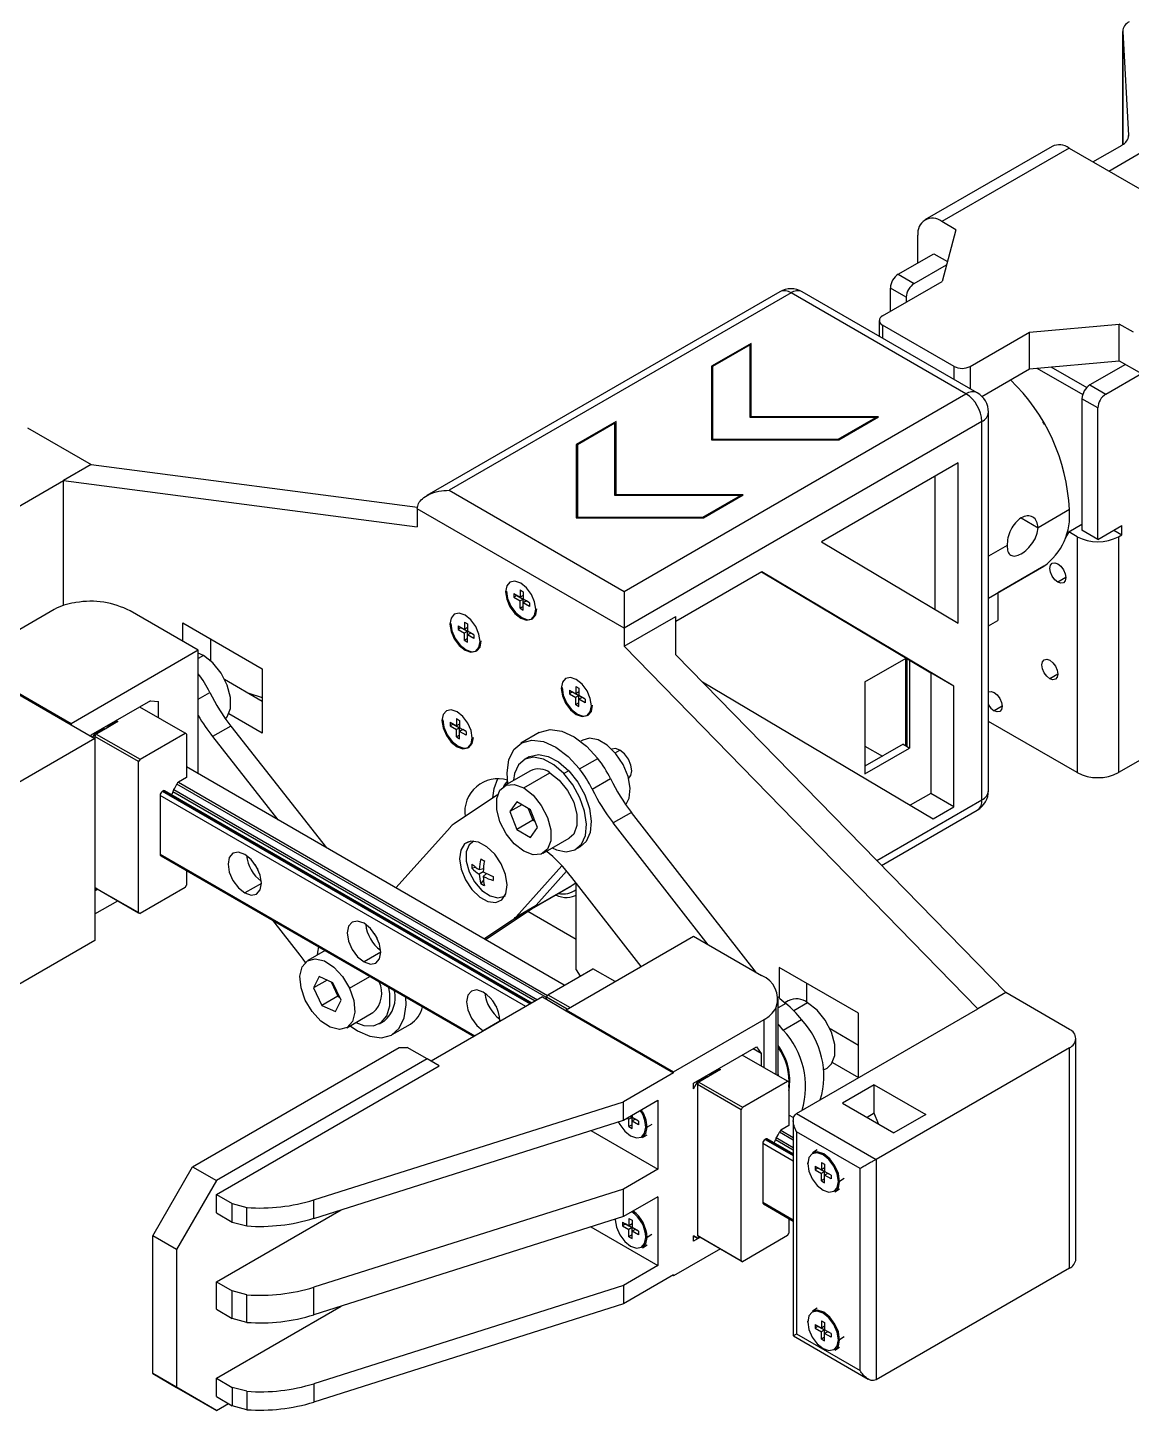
# Model space of a CAD drawing. Header units: millimetres. Extents: x 1258 to 2922, y -135 to 1239.
# Drawn here: x 1588.1 to 1637.1, y 1104.1 to 1165.6 of the extents above; entities that cross this region are included whole.
import ezdxf

# ---------------------------------------------------------------- set-up
doc = ezdxf.new("R2010")
doc.units = ezdxf.units.MM
doc.header["$LTSCALE"] = 6

msp = doc.modelspace()

# ---------------------------------------------------------------- linework, layer by layer
at = {"color": 7, "linetype": 'Continuous', "lineweight": 25}
for p, q in [((1636.746, 1165.442), (1636.746, 1160.396)), ((1636.747, 1165.423), (1637.007, 1160.804)), ((1633.609, 1160.316), (1627.952, 1157.05)), ((1634.359, 1160.241), (1628.702, 1156.976)), ((1634.359, 1160.241), (1642.88, 1155.323)), ((1635.42, 1159.629), (1636.715, 1160.377)), ((1636.127, 1159.221), (1637.729, 1160.145)), ((1629.33, 1156.613), (1628.702, 1156.976)), ((1629.33, 1156.613), (1628.72, 1154.312)), ((1627.642, 1155.139), (1627.642, 1156.363)), ((1626.769, 1154.635), (1628.349, 1155.547)), ((1628.349, 1155.547), (1628.954, 1155.197)), ((1626.769, 1154.635), (1627.476, 1154.226)), ((1627.476, 1154.226), (1628.918, 1155.059)), ((1626.068, 1152.781), (1628.72, 1154.312)), ((1627.122, 1153.614), (1626.415, 1154.022)), ((1626.415, 1152.982), (1626.415, 1154.022)), ((1621.5, 1153.858), (1605.803, 1144.796)), ((1622, 1153.808), (1606.798, 1145.032)), ((1629.779, 1149.318), (1622, 1153.808)), ((1630.278, 1149.367), (1622.5, 1153.858)), ((1627.122, 1153.614), (1627.122, 1153.39)), ((1625.922, 1152.577), (1625.922, 1151.882)), ((1629.25, 1150.536), (1626.068, 1152.373)), ((1632.609, 1152.067), (1636.595, 1152.419)), ((1637.223, 1152.057), (1636.595, 1152.419)), ((1636.595, 1150.786), (1636.595, 1152.419)), ((1620.233, 1151.563), (1618.465, 1150.543)), ((1620.178, 1151.491), (1618.51, 1150.528)), ((1620.178, 1148.266), (1620.178, 1151.491)), ((1620.233, 1148.297), (1620.233, 1151.563)), ((1629.957, 1150.536), (1632.609, 1152.067)), ((1632.609, 1150.434), (1632.609, 1152.067)), ((1618.465, 1150.543), (1618.465, 1147.277)), ((1618.51, 1150.528), (1618.51, 1147.303)), ((1620.178, 1150.47), (1620.233, 1150.502)), ((1630.486, 1149.208), (1632.609, 1150.434)), ((1632.609, 1150.434), (1636.595, 1150.786)), ((1632.934, 1150.463), (1634.967, 1149.289)), ((1633.548, 1150.517), (1635.144, 1149.596)), ((1636.869, 1150.628), (1635.289, 1149.716)), ((1636.595, 1150.786), (1637.576, 1150.22)), ((1635.289, 1149.716), (1635.996, 1149.308)), ((1635.996, 1149.308), (1637.576, 1150.22)), ((1614.576, 1140.542), (1629.779, 1149.318)), ((1618.465, 1149.481), (1618.51, 1149.507)), ((1618.51, 1149.412), (1618.465, 1149.438)), ((1635.643, 1148.695), (1634.936, 1149.103)), ((1634.936, 1149.103), (1634.936, 1143.257)), ((1630.779, 1131.689), (1630.779, 1148.501)), ((1635.643, 1142.849), (1635.643, 1148.695)), ((1588.059, 1147.814), (1590.888, 1146.181)), ((1614.222, 1148.093), (1612.454, 1147.073)), ((1614.167, 1148.021), (1612.5, 1147.058)), ((1614.167, 1144.796), (1614.167, 1148.021)), ((1614.222, 1144.828), (1614.222, 1148.093)), ((1630.486, 1148.093), (1614.576, 1138.909)), ((1625.764, 1148.266), (1620.178, 1148.266)), ((1625.889, 1148.297), (1620.233, 1148.297)), ((1620.233, 1148.266), (1620.233, 1148.297)), ((1624.096, 1147.303), (1625.764, 1148.266)), ((1624.122, 1147.277), (1625.889, 1148.297)), ((1625.764, 1148.225), (1625.764, 1148.266)), ((1630.486, 1131.281), (1630.486, 1148.093)), ((1618.465, 1147.277), (1624.122, 1147.277)), ((1618.51, 1147.303), (1624.096, 1147.303)), ((1618.51, 1147.277), (1618.51, 1147.303)), ((1624.096, 1147.277), (1624.096, 1147.303)), ((1612.454, 1147.073), (1612.454, 1143.807)), ((1612.5, 1147.058), (1612.5, 1143.833)), ((1614.167, 1147), (1614.222, 1147.032)), ((1590.888, 1146.181), (1589.65, 1145.467)), ((1590.888, 1146.181), (1605.399, 1144.281)), ((1612.454, 1146.011), (1612.5, 1146.037)), ((1629.425, 1146.256), (1623.349, 1142.748)), ((1629.425, 1139.128), (1629.425, 1146.256)), ((1581.589, 1140.814), (1589.65, 1145.467)), ((1589.65, 1139.917), (1589.65, 1145.467)), ((1589.65, 1145.467), (1605.383, 1143.406)), ((1628.4, 1145.664), (1628.4, 1139.739)), ((1606.798, 1145.032), (1614.576, 1140.542)), ((1619.754, 1144.796), (1614.167, 1144.796)), ((1619.879, 1144.828), (1614.222, 1144.828)), ((1614.222, 1144.796), (1614.222, 1144.828)), ((1618.086, 1143.833), (1619.754, 1144.796)), ((1618.111, 1143.807), (1619.879, 1144.828)), ((1619.754, 1144.755), (1619.754, 1144.796)), ((1605.383, 1144.215), (1605.383, 1143.406)), ((1614.576, 1138.909), (1605.383, 1144.215)), ((1634.375, 1144.176), (1632.982, 1143.372)), ((1612.454, 1143.807), (1618.111, 1143.807)), ((1612.5, 1143.807), (1612.5, 1143.833)), ((1612.5, 1143.833), (1618.086, 1143.833)), ((1618.086, 1143.807), (1618.086, 1143.833)), ((1634.346, 1143.189), (1634.936, 1143.529)), ((1634.346, 1143.189), (1634.185, 1142.901)), ((1634.724, 1142.971), (1634.346, 1143.189)), ((1634.724, 1142.971), (1634.724, 1132.487)), ((1635.643, 1142.849), (1634.936, 1143.257)), ((1635.643, 1142.849), (1636.703, 1143.461)), ((1636.35, 1143.257), (1636.703, 1143.053)), ((1636.562, 1142.971), (1636.703, 1143.053)), ((1636.562, 1142.971), (1636.562, 1132.487)), ((1636.703, 1143.053), (1636.703, 1143.461)), ((1623.349, 1142.748), (1629.425, 1139.128)), ((1633.236, 1141.658), (1631.193, 1140.479)), ((1620.699, 1141.414), (1616.874, 1139.206)), ((1620.683, 1141.405), (1628.21, 1136.92)), ((1629.236, 1136.328), (1620.699, 1141.414)), ((1609.671, 1140.443), (1609.954, 1140.28)), ((1609.671, 1140.443), (1609.671, 1140.28)), ((1609.954, 1140.606), (1610.096, 1140.525)), ((1609.954, 1140.606), (1609.954, 1140.28)), ((1610.096, 1140.525), (1610.096, 1140.198)), ((1630.779, 1140.239), (1631.193, 1140.479)), ((1631.193, 1140.479), (1631.193, 1139.254)), ((1590.205, 1140.045), (1590.136, 1140.034)), ((1609.813, 1140.361), (1609.671, 1140.28)), ((1609.671, 1140.28), (1609.954, 1140.116)), ((1609.813, 1140.361), (1610.096, 1140.198)), ((1609.813, 1140.361), (1609.813, 1140.361)), ((1610.096, 1140.361), (1609.954, 1140.28)), ((1610.096, 1140.198), (1609.954, 1140.116)), ((1609.954, 1139.79), (1609.954, 1140.116)), ((1610.096, 1139.871), (1609.954, 1139.79)), ((1610.378, 1140.035), (1610.096, 1140.198)), ((1610.096, 1140.035), (1610.096, 1140.198)), ((1610.237, 1140.116), (1610.096, 1140.035)), ((1610.096, 1139.708), (1610.096, 1140.035)), ((1610.378, 1139.871), (1610.096, 1140.035)), ((1610.378, 1140.035), (1610.237, 1140.116)), ((1610.378, 1140.035), (1610.378, 1139.871)), ((1589.24, 1139.735), (1585.217, 1137.413)), ((1595.647, 1137.923), (1592.619, 1139.671)), ((1609.954, 1139.79), (1610.096, 1139.708)), ((1614.576, 1138.099), (1616.874, 1139.426)), ((1616.874, 1137.728), (1616.874, 1139.426)), ((1630.779, 1139.015), (1631.193, 1139.254)), ((1594.954, 1139.139), (1598.489, 1137.098)), ((1594.954, 1138.324), (1594.954, 1139.139)), ((1607.196, 1139.014), (1607.479, 1138.85)), ((1607.196, 1139.014), (1607.196, 1138.85)), ((1607.338, 1138.932), (1607.196, 1138.85)), ((1607.196, 1138.85), (1607.479, 1138.687)), ((1607.338, 1138.932), (1607.621, 1138.769)), ((1607.338, 1138.932), (1607.338, 1138.932)), ((1607.479, 1139.177), (1607.621, 1139.095)), ((1607.479, 1139.177), (1607.479, 1138.85)), ((1607.621, 1138.932), (1607.479, 1138.85)), ((1607.621, 1138.769), (1607.479, 1138.687)), ((1607.479, 1138.36), (1607.479, 1138.687)), ((1607.621, 1139.095), (1607.621, 1138.769)), ((1607.904, 1138.605), (1607.621, 1138.769)), ((1607.621, 1138.605), (1607.621, 1138.769)), ((1607.762, 1138.687), (1607.621, 1138.605)), ((1607.621, 1138.279), (1607.621, 1138.605)), ((1607.904, 1138.442), (1607.621, 1138.605)), ((1607.904, 1138.605), (1607.762, 1138.687)), ((1607.904, 1138.605), (1607.904, 1138.442)), ((1614.576, 1138.909), (1614.576, 1138.099)), ((1596.191, 1138.425), (1596.191, 1137.459)), ((1607.621, 1138.442), (1607.479, 1138.36)), ((1607.479, 1138.36), (1607.621, 1138.279)), ((1630.309, 1121.995), (1614.576, 1138.099)), ((1589.99, 1134.658), (1585.217, 1137.413)), ((1585.217, 1137.372), (1589.99, 1134.617)), ((1595.647, 1137.923), (1589.99, 1134.658)), ((1595.647, 1132.432), (1595.647, 1137.923)), ((1595.877, 1137.688), (1595.647, 1137.795)), ((1631.546, 1122.71), (1616.874, 1137.728)), ((1625.288, 1136.518), (1627.115, 1137.573)), ((1627.088, 1137.557), (1627.088, 1133.683)), ((1627.158, 1133.642), (1627.158, 1137.547)), ((1627.268, 1137.481), (1627.268, 1133.578)), ((1598.489, 1137.098), (1598.489, 1134.241)), ((1629.236, 1136.328), (1628.21, 1136.92)), ((1628.21, 1136.92), (1628.21, 1131.559)), ((1596.817, 1136.635), (1598.489, 1135.669)), ((1612.146, 1136.156), (1612.429, 1135.993)), ((1612.146, 1136.156), (1612.146, 1135.993)), ((1612.429, 1136.32), (1612.57, 1136.238)), ((1612.429, 1136.32), (1612.429, 1135.993)), ((1612.57, 1136.238), (1612.57, 1135.911)), ((1618.057, 1136.517), (1628.314, 1130.435)), ((1625.288, 1136.518), (1625.288, 1132.435)), ((1629.236, 1130.967), (1629.236, 1136.328)), ((1593.526, 1135.678), (1590.874, 1134.147)), ((1593.526, 1135.678), (1593.879, 1135.646)), ((1593.879, 1134.915), (1593.879, 1135.646)), ((1597.89, 1136.015), (1598.489, 1135.819)), ((1612.288, 1136.075), (1612.146, 1135.993)), ((1612.146, 1135.993), (1612.429, 1135.83)), ((1612.288, 1136.075), (1612.57, 1135.911)), ((1612.288, 1136.075), (1612.288, 1136.075)), ((1612.57, 1136.075), (1612.429, 1135.993)), ((1612.57, 1135.911), (1612.429, 1135.83)), ((1612.429, 1135.503), (1612.429, 1135.83)), ((1612.57, 1135.585), (1612.429, 1135.503)), ((1612.429, 1135.503), (1612.57, 1135.421)), ((1612.853, 1135.748), (1612.57, 1135.911)), ((1612.57, 1135.748), (1612.57, 1135.911)), ((1612.712, 1135.83), (1612.57, 1135.748)), ((1612.57, 1135.421), (1612.57, 1135.748)), ((1612.853, 1135.585), (1612.57, 1135.748)), ((1612.853, 1135.748), (1612.712, 1135.83)), ((1612.853, 1135.748), (1612.853, 1135.585)), ((1595.056, 1134.235), (1593.041, 1135.398)), ((1598.489, 1134.241), (1597.007, 1135.096)), ((1607.126, 1134.89), (1607.267, 1134.808)), ((1607.126, 1134.89), (1607.126, 1134.563)), ((1640.83, 1134.951), (1636.562, 1132.487)), ((1589.99, 1134.658), (1589.99, 1134.617)), ((1589.99, 1134.617), (1591.051, 1134.004)), ((1591.051, 1134.208), (1591.459, 1134.444)), ((1591.546, 1134.453), (1591.111, 1134.202)), ((1591.424, 1134.465), (1591.459, 1134.444)), ((1592.076, 1134.759), (1591.546, 1134.453)), ((1591.632, 1134.544), (1591.597, 1134.565)), ((1591.632, 1134.544), (1592.041, 1134.78)), ((1592.005, 1134.8), (1592.041, 1134.78)), ((1592.041, 1134.78), (1592.076, 1134.759)), ((1597.097, 1134.555), (1596.284, 1134.086)), ((1597.097, 1134.555), (1601.341, 1129.145)), ((1606.843, 1134.727), (1607.126, 1134.563)), ((1606.843, 1134.727), (1606.843, 1134.563)), ((1606.984, 1134.645), (1606.843, 1134.563)), ((1606.843, 1134.563), (1607.126, 1134.4)), ((1606.984, 1134.645), (1607.267, 1134.482)), ((1606.984, 1134.645), (1606.984, 1134.645)), ((1607.267, 1134.645), (1607.126, 1134.563)), ((1607.267, 1134.482), (1607.126, 1134.4)), ((1607.126, 1134.074), (1607.126, 1134.4)), ((1607.267, 1134.808), (1607.267, 1134.482)), ((1607.55, 1134.319), (1607.267, 1134.482)), ((1607.267, 1134.319), (1607.267, 1134.482)), ((1607.409, 1134.4), (1607.267, 1134.319)), ((1607.267, 1133.992), (1607.267, 1134.319)), ((1607.55, 1134.155), (1607.267, 1134.319)), ((1607.55, 1134.319), (1607.409, 1134.4)), ((1607.55, 1134.319), (1607.55, 1134.155)), ((1634.724, 1132.487), (1630.779, 1134.764)), ((1591.051, 1134.004), (1586.101, 1131.147)), ((1590.874, 1134.147), (1590.874, 1134.107)), ((1590.962, 1134.055), (1591.051, 1134.208)), ((1591.015, 1134.229), (1591.051, 1134.208)), ((1591.051, 1134.098), (1591.111, 1134.202)), ((1591.051, 1134.098), (1591.051, 1134.004)), ((1592.995, 1132.976), (1591.051, 1134.098)), ((1591.051, 1134.004), (1591.051, 1125.023)), ((1591.111, 1134.202), (1593.055, 1133.08)), ((1593.055, 1133.08), (1595.056, 1134.235)), ((1595.117, 1134.2), (1595.056, 1134.235)), ((1595.117, 1134.2), (1595.117, 1132.269)), ((1596.284, 1134.086), (1599.181, 1130.392)), ((1607.267, 1134.155), (1607.126, 1134.074)), ((1607.126, 1134.074), (1607.267, 1133.992)), ((1610.806, 1134.263), (1609.993, 1133.794)), ((1612.739, 1133.936), (1612.65, 1133.884)), ((1626.982, 1133.744), (1625.288, 1132.767)), ((1625.288, 1133.658), (1626.061, 1133.212)), ((1626.982, 1133.744), (1627.158, 1133.642)), ((1593.055, 1133.08), (1592.995, 1132.976)), ((1610.343, 1133.187), (1610.131, 1133.065)), ((1612.598, 1132.649), (1613.411, 1133.118)), ((1625.288, 1132.435), (1627.268, 1133.578)), ((1627.158, 1133.642), (1627.268, 1133.578)), ((1592.995, 1126.255), (1592.995, 1132.976)), ((1611.92, 1123.038), (1595.117, 1132.739)), ((1610.418, 1132.567), (1609.252, 1131.893)), ((1610.114, 1131.808), (1611.281, 1132.482)), ((1612.116, 1132.571), (1611.904, 1132.448)), ((1595.117, 1132.269), (1594.76, 1132.063)), ((1613.159, 1131.75), (1613.972, 1132.219)), ((1593.95, 1131.473), (1593.95, 1128.86)), ((1594.09, 1131.677), (1594.056, 1131.657)), ((1610.481, 1122.248), (1594.14, 1131.682)), ((1594.313, 1131.582), (1594.316, 1131.58)), ((1610.481, 1122.249), (1594.316, 1131.58)), ((1594.513, 1131.637), (1594.513, 1131.635)), ((1608.951, 1131.496), (1607.023, 1130.214)), ((1628.21, 1131.559), (1627.303, 1131.035)), ((1629.236, 1130.967), (1628.21, 1131.559)), ((1609.808, 1131.189), (1609.502, 1130.753)), ((1610.032, 1131.059), (1609.502, 1130.753)), ((1609.502, 1130.753), (1609.808, 1129.964)), ((1610.42, 1130.835), (1609.808, 1131.189)), ((1610.311, 1130.898), (1610.515, 1130.372)), ((1610.727, 1130.046), (1610.42, 1130.835)), ((1614.907, 1130.722), (1614.094, 1130.252)), ((1620.466, 1123.595), (1614.907, 1130.722)), ((1626.021, 1128.365), (1630.278, 1130.823)), ((1628.314, 1130.435), (1629.236, 1130.967)), ((1606.858, 1130.07), (1604.429, 1127.363)), ((1610.515, 1130.372), (1609.808, 1129.964)), ((1609.808, 1129.964), (1610.42, 1129.61)), ((1610.42, 1129.61), (1610.727, 1130.046)), ((1610.515, 1130.372), (1610.625, 1130.309)), ((1618.321, 1124.834), (1614.094, 1130.252)), ((1607.887, 1129.445), (1607.825, 1129.409)), ((1610.977, 1128.906), (1612.143, 1129.579)), ((1593.981, 1128.791), (1607.898, 1120.757)), ((1612.431, 1129.081), (1612.643, 1129.204)), ((1595.117, 1128.136), (1595.117, 1127.48)), ((1608.001, 1128.269), (1607.814, 1128.243)), ((1608.138, 1128.176), (1608.323, 1128.231)), ((1609.778, 1126.083), (1611.811, 1128.349)), ((1608.314, 1128.075), (1608.138, 1127.973)), ((1608.326, 1127.707), (1608.209, 1127.557)), ((1608.314, 1127.872), (1608.454, 1128.005)), ((1609.699, 1126.006), (1612.351, 1127.536)), ((1610.662, 1126.594), (1612.023, 1128.111)), ((1612.351, 1127.536), (1612.219, 1127.443)), ((1615.341, 1123.871), (1612.252, 1127.83)), ((1612.425, 1127.609), (1612.351, 1127.536)), ((1612.454, 1123.729), (1612.454, 1127.572)), ((1591.111, 1127.343), (1591.051, 1127.378)), ((1591.051, 1127.378), (1592.995, 1126.255)), ((1591.146, 1127.323), (1591.051, 1127.268)), ((1591.051, 1127.227), (1591.182, 1127.303)), ((1593.055, 1126.221), (1591.111, 1127.343)), ((1595.056, 1127.376), (1593.055, 1126.221)), ((1595.056, 1127.376), (1595.117, 1127.48)), ((1609.225, 1126.984), (1609.287, 1127.02)), ((1610.474, 1126.435), (1612.219, 1127.443)), ((1591.051, 1126.206), (1592.066, 1126.792)), ((1608.411, 1125.064), (1610.496, 1126.45)), ((1609.613, 1125.94), (1610.496, 1126.45)), ((1609.778, 1126.083), (1610.662, 1126.594)), ((1612.454, 1125.066), (1610.292, 1126.314)), ((1612.454, 1125.066), (1610.292, 1126.314)), ((1592.995, 1126.255), (1593.055, 1126.221)), ((1598.942, 1125.928), (1600.165, 1124.369)), ((1608.349, 1125.1), (1609.613, 1125.94)), ((1612.008, 1121.947), (1617.665, 1125.212)), ((1617.665, 1125.212), (1620.693, 1123.464)), ((1591.051, 1125.023), (1586.101, 1122.165)), ((1601.282, 1124.577), (1600.522, 1124.138)), ((1625.006, 1121.791), (1621.47, 1123.832)), ((1621.47, 1123.832), (1621.47, 1122.481)), ((1601.023, 1123.424), (1600.776, 1122.92)), ((1601.375, 1123.265), (1600.776, 1122.92)), ((1601.632, 1123.149), (1601.023, 1123.424)), ((1611.185, 1122.614), (1613.186, 1123.769)), ((1612.454, 1123.729), (1612.62, 1123.442)), ((1614.176, 1123.198), (1613.186, 1123.769)), ((1600.776, 1122.92), (1601.138, 1122.14)), ((1601.549, 1123.186), (1601.845, 1122.548)), ((1601.994, 1122.369), (1601.632, 1123.149)), ((1611.125, 1122.51), (1611.185, 1122.614)), ((1611.185, 1122.614), (1612.175, 1122.042)), ((1622.707, 1122.28), (1622.707, 1123.117)), ((1631.546, 1122.71), (1630.309, 1121.995)), ((1634.375, 1121.077), (1631.546, 1122.71)), ((1601.845, 1122.548), (1601.138, 1122.14)), ((1601.138, 1122.14), (1601.747, 1121.865)), ((1601.747, 1121.865), (1601.994, 1122.369)), ((1601.845, 1122.548), (1601.928, 1122.511)), ((1610.948, 1122.518), (1605.998, 1119.661)), ((1610.948, 1122.518), (1612.008, 1121.906)), ((1612.054, 1121.973), (1611.125, 1122.51)), ((1611.125, 1122.416), (1611.125, 1122.51)), ((1621.322, 1122.031), (1621.34, 1122.07)), ((1621.425, 1119.076), (1621.425, 1122.444)), ((1621.876, 1122.348), (1621.725, 1122.261)), ((1622.248, 1117.342), (1630.309, 1121.995)), ((1602.247, 1121.151), (1603.414, 1121.824)), ((1603.702, 1121.326), (1603.914, 1121.449)), ((1612.008, 1121.947), (1616.781, 1119.191)), ((1612.008, 1121.906), (1612.008, 1121.947)), ((1612.008, 1121.906), (1616.781, 1119.15)), ((1616.781, 1119.191), (1620.804, 1121.513)), ((1621.652, 1121.042), (1622.465, 1121.511)), ((1625.006, 1118.934), (1625.006, 1121.791)), ((1604.264, 1120.842), (1605.077, 1121.312)), ((1625.006, 1120.362), (1623.733, 1121.096)), ((1595.391, 1114.966), (1604.584, 1120.273)), ((1604.584, 1120.273), (1604.937, 1120.273)), ((1605.821, 1119.763), (1604.937, 1120.273)), ((1617.665, 1118.681), (1620.466, 1120.298)), ((1620.671, 1120.007), (1620.317, 1120.212)), ((1620.466, 1120.298), (1620.671, 1120.007)), ((1634.375, 1120.261), (1625.783, 1115.301)), ((1634.375, 1110.462), (1634.375, 1120.261)), ((1634.668, 1110.87), (1634.668, 1120.669)), ((1605.821, 1119.763), (1596.452, 1114.354)), ((1606.352, 1119.457), (1605.821, 1119.763)), ((1621.848, 1118.769), (1619.833, 1119.932)), ((1620.671, 1120.007), (1620.671, 1119.448)), ((1623.837, 1119.607), (1625.005, 1118.933)), ((1596.452, 1113.742), (1606.352, 1119.457)), ((1616.781, 1119.15), (1614.544, 1117.859)), ((1616.781, 1119.15), (1616.781, 1119.191)), ((1617.842, 1118.742), (1618.25, 1118.978)), ((1618.337, 1118.987), (1617.902, 1118.736)), ((1618.215, 1118.998), (1618.25, 1118.978)), ((1618.867, 1119.293), (1618.337, 1118.987)), ((1618.424, 1119.078), (1618.388, 1119.098)), ((1618.424, 1119.078), (1618.832, 1119.314)), ((1618.797, 1119.334), (1618.832, 1119.314)), ((1618.832, 1119.314), (1618.867, 1119.293)), ((1621.425, 1119.076), (1621.423, 1119.014)), ((1623.45, 1119.273), (1623.601, 1119.36)), ((1617.665, 1118.436), (1617.842, 1118.742)), ((1617.665, 1118.436), (1617.665, 1118.681)), ((1617.807, 1118.762), (1617.842, 1118.742)), ((1617.842, 1118.632), (1617.902, 1118.736)), ((1617.842, 1118.632), (1617.842, 1111.912)), ((1619.787, 1117.509), (1617.842, 1118.632)), ((1617.902, 1118.736), (1619.847, 1117.613)), ((1619.847, 1117.613), (1621.848, 1118.769)), ((1621.908, 1118.734), (1621.848, 1118.769)), ((1621.908, 1118.734), (1621.908, 1116.803)), ((1625.701, 1118.614), (1624.287, 1117.798)), ((1625.701, 1118.614), (1627.987, 1117.294)), ((1625.701, 1117.348), (1625.701, 1118.614)), ((1600.785, 1113.496), (1614.544, 1117.859)), ((1614.544, 1117.042), (1616.074, 1117.926)), ((1614.544, 1117.042), (1614.544, 1117.859)), ((1616.074, 1117.926), (1616.074, 1114.864)), ((1624.287, 1117.798), (1626.573, 1116.478)), ((1614.705, 1117.135), (1614.794, 1117.084)), ((1614.935, 1117.166), (1614.794, 1117.084)), ((1614.794, 1116.758), (1614.794, 1117.084)), ((1614.847, 1117.217), (1614.935, 1117.166)), ((1614.935, 1117.268), (1614.935, 1117.166)), ((1615.218, 1117.003), (1614.935, 1117.166)), ((1614.935, 1117.003), (1614.935, 1117.166)), ((1615.077, 1117.084), (1614.935, 1117.003)), ((1615.218, 1117.003), (1615.077, 1117.084)), ((1619.847, 1117.613), (1619.787, 1117.509)), ((1619.787, 1110.789), (1619.787, 1117.509)), ((1622.12, 1117.15), (1621.908, 1117.272)), ((1622.248, 1117.342), (1625.783, 1115.301)), ((1625.701, 1117.348), (1625.383, 1117.165)), ((1625.885, 1116.875), (1625.701, 1117.348)), ((1627.987, 1117.294), (1626.573, 1116.478)), ((1600.785, 1112.68), (1614.544, 1117.042)), ((1613.096, 1116.583), (1616.074, 1114.864)), ((1614.935, 1116.839), (1614.794, 1116.758)), ((1614.794, 1116.758), (1614.935, 1116.676)), ((1614.935, 1116.676), (1614.935, 1117.003)), ((1615.218, 1116.839), (1614.935, 1117.003)), ((1615.218, 1117.003), (1615.218, 1116.839)), ((1621.908, 1116.803), (1621.551, 1116.597)), ((1622.101, 1117.014), (1622.101, 1107.463)), ((1625.076, 1114.893), (1622.248, 1116.525)), ((1622.248, 1116.525), (1622.248, 1107.543)), ((1615.393, 1116.275), (1615.602, 1116.396)), ((1620.741, 1116.007), (1620.741, 1113.394)), ((1620.882, 1116.21), (1620.847, 1116.19)), ((1622.101, 1115.54), (1620.932, 1116.215)), ((1621.105, 1116.115), (1621.107, 1116.114)), ((1622.101, 1115.54), (1621.107, 1116.114)), ((1621.305, 1116.17), (1621.305, 1116.169)), ((1623.162, 1115.718), (1622.953, 1115.597)), ((1625.783, 1115.301), (1625.783, 1105.502)), ((1593.624, 1111.905), (1595.391, 1114.966)), ((1595.391, 1114.966), (1596.452, 1114.354)), ((1616.074, 1114.864), (1614.544, 1113.98)), ((1623.071, 1115), (1623.354, 1114.837)), ((1623.071, 1115), (1623.071, 1114.837)), ((1623.212, 1114.919), (1623.071, 1114.837)), ((1623.071, 1114.837), (1623.354, 1114.674)), ((1623.212, 1114.919), (1623.495, 1114.755)), ((1623.212, 1114.919), (1623.212, 1114.919)), ((1623.354, 1115.164), (1623.495, 1115.082)), ((1623.354, 1115.164), (1623.354, 1114.837)), ((1623.495, 1114.919), (1623.354, 1114.837)), ((1623.495, 1114.755), (1623.354, 1114.674)), ((1623.354, 1114.347), (1623.354, 1114.674)), ((1623.495, 1115.082), (1623.495, 1114.755)), ((1623.778, 1114.592), (1623.495, 1114.755)), ((1623.495, 1114.592), (1623.495, 1114.755)), ((1623.637, 1114.674), (1623.495, 1114.592)), ((1623.778, 1114.592), (1623.637, 1114.674)), ((1625.076, 1105.911), (1625.076, 1114.893)), ((1596.452, 1114.354), (1594.684, 1111.292)), ((1623.495, 1114.429), (1623.354, 1114.347)), ((1623.354, 1114.347), (1623.495, 1114.265)), ((1623.495, 1114.265), (1623.495, 1114.592)), ((1623.778, 1114.429), (1623.495, 1114.592)), ((1623.778, 1114.592), (1623.778, 1114.429)), ((1596.452, 1113.742), (1597.159, 1113.334)), ((1596.452, 1112.925), (1596.452, 1113.742)), ((1614.544, 1113.98), (1600.785, 1109.618)), ((1600.785, 1112.68), (1600.785, 1113.496)), ((1614.544, 1112.756), (1614.544, 1113.98)), ((1616.074, 1113.639), (1614.544, 1112.756)), ((1616.074, 1113.639), (1616.074, 1110.577)), ((1623.953, 1113.865), (1624.162, 1113.986)), ((1596.452, 1109.863), (1601.996, 1113.064)), ((1596.452, 1112.925), (1597.159, 1112.517)), ((1597.159, 1113.334), (1597.81, 1113.158)), ((1597.159, 1112.517), (1597.159, 1113.334)), ((1597.81, 1112.342), (1597.81, 1113.158)), ((1620.772, 1113.325), (1622.101, 1112.558)), ((1597.159, 1112.517), (1597.81, 1112.342)), ((1614.544, 1112.756), (1600.785, 1108.393)), ((1613.096, 1112.296), (1616.074, 1110.577)), ((1614.186, 1112.634), (1614.186, 1112.618)), ((1614.511, 1112.512), (1614.794, 1112.348)), ((1614.511, 1112.512), (1614.511, 1112.348)), ((1614.652, 1112.43), (1614.511, 1112.348)), ((1614.511, 1112.348), (1614.794, 1112.185)), ((1614.652, 1112.43), (1614.935, 1112.267)), ((1614.652, 1112.43), (1614.652, 1112.43)), ((1614.794, 1112.675), (1614.935, 1112.593)), ((1614.794, 1112.675), (1614.794, 1112.348)), ((1614.935, 1112.43), (1614.794, 1112.348)), ((1614.935, 1112.267), (1614.794, 1112.185)), ((1614.794, 1111.858), (1614.794, 1112.185)), ((1614.935, 1112.593), (1614.935, 1112.267)), ((1615.218, 1112.103), (1614.935, 1112.267)), ((1614.935, 1112.103), (1614.935, 1112.267)), ((1615.077, 1112.185), (1614.935, 1112.103)), ((1615.218, 1112.103), (1615.077, 1112.185)), ((1621.908, 1112.67), (1621.908, 1112.014)), ((1594.684, 1111.292), (1593.624, 1111.905)), ((1593.624, 1105.781), (1593.624, 1111.905)), ((1614.935, 1111.94), (1614.794, 1111.858)), ((1614.794, 1111.858), (1614.935, 1111.777)), ((1614.935, 1111.777), (1614.935, 1112.103)), ((1615.218, 1111.94), (1614.935, 1112.103)), ((1615.218, 1112.103), (1615.218, 1111.94)), ((1617.842, 1111.801), (1617.665, 1111.904)), ((1617.665, 1111.659), (1617.665, 1111.904)), ((1617.665, 1111.904), (1617.842, 1111.801)), ((1617.973, 1111.836), (1617.665, 1111.659)), ((1617.902, 1111.877), (1617.842, 1111.912)), ((1617.842, 1111.912), (1619.787, 1110.789)), ((1617.938, 1111.857), (1617.842, 1111.801)), ((1619.847, 1110.754), (1617.902, 1111.877)), ((1621.848, 1111.91), (1619.847, 1110.754)), ((1621.848, 1111.91), (1621.908, 1112.014)), ((1594.684, 1111.292), (1594.684, 1105.168)), ((1615.393, 1111.376), (1615.602, 1111.497)), ((1618.857, 1111.326), (1616.781, 1110.128)), ((1616.074, 1110.577), (1614.544, 1109.694)), ((1619.787, 1110.789), (1619.847, 1110.754)), ((1634.375, 1110.462), (1625.783, 1105.502)), ((1596.452, 1108.638), (1596.452, 1109.863)), ((1596.452, 1109.863), (1597.159, 1109.455)), ((1614.544, 1109.694), (1600.785, 1105.331)), ((1616.781, 1110.168), (1614.544, 1108.877)), ((1614.544, 1109.694), (1614.544, 1108.877)), ((1616.746, 1110.148), (1616.781, 1110.128)), ((1616.781, 1110.128), (1616.781, 1110.168)), ((1597.81, 1109.28), (1597.159, 1109.455)), ((1597.159, 1108.23), (1597.159, 1109.455)), ((1597.81, 1108.055), (1597.81, 1109.28)), ((1600.785, 1108.393), (1600.785, 1109.618)), ((1596.452, 1105.576), (1601.996, 1108.777)), ((1596.452, 1108.638), (1597.159, 1108.23)), ((1614.544, 1108.877), (1600.785, 1104.514)), ((1623.162, 1108.682), (1622.953, 1108.561)), ((1597.81, 1108.055), (1597.159, 1108.23)), ((1623.071, 1107.964), (1623.354, 1107.801)), ((1623.071, 1107.964), (1623.071, 1107.801)), ((1623.212, 1107.883), (1623.071, 1107.801)), ((1623.212, 1107.883), (1623.495, 1107.72)), ((1623.212, 1107.883), (1623.212, 1107.883)), ((1623.354, 1108.128), (1623.495, 1108.046)), ((1623.354, 1108.128), (1623.354, 1107.801)), ((1623.495, 1107.883), (1623.354, 1107.801)), ((1623.495, 1108.046), (1623.495, 1107.72)), ((1622.105, 1107.457), (1625.427, 1105.539)), ((1622.248, 1107.543), (1625.076, 1105.911)), ((1623.071, 1107.801), (1623.354, 1107.638)), ((1623.495, 1107.72), (1623.354, 1107.638)), ((1623.354, 1107.311), (1623.354, 1107.638)), ((1623.495, 1107.393), (1623.354, 1107.311)), ((1623.354, 1107.311), (1623.495, 1107.23)), ((1623.778, 1107.556), (1623.495, 1107.72)), ((1623.495, 1107.556), (1623.495, 1107.72)), ((1623.637, 1107.638), (1623.495, 1107.556)), ((1623.495, 1107.23), (1623.495, 1107.556)), ((1623.778, 1107.393), (1623.495, 1107.556)), ((1623.778, 1107.556), (1623.637, 1107.638)), ((1623.778, 1107.556), (1623.778, 1107.393)), ((1623.953, 1106.829), (1624.162, 1106.95)), ((1593.624, 1105.781), (1594.684, 1105.168)), ((1595.391, 1104.76), (1593.624, 1105.781)), ((1596.452, 1104.76), (1596.452, 1105.576)), ((1596.452, 1105.576), (1597.159, 1105.168)), ((1594.684, 1105.168), (1596.452, 1104.147)), ((1597.81, 1104.993), (1597.159, 1105.168)), ((1597.159, 1105.168), (1597.159, 1104.352)), ((1597.81, 1104.993), (1597.81, 1104.176)), ((1600.785, 1105.331), (1600.785, 1104.514)), ((1596.452, 1104.147), (1595.391, 1104.76)), ((1596.452, 1104.76), (1597.159, 1104.352)), ((1596.452, 1104.147), (1596.983, 1104.454)), ((1597.81, 1104.176), (1597.159, 1104.352))]:
    msp.add_line(p, q, dxfattribs=at)
at = {"color": 8, "linetype": 'Continuous', "lineweight": 25}
for p, q in [((1636.747, 1160.396), (1636.747, 1165.423)), ((1637.007, 1160.804), (1637.007, 1160.766)), ((1626.068, 1152.373), (1626.068, 1151.798)), ((1629.25, 1149.961), (1629.25, 1150.536)), ((1629.957, 1150.536), (1629.957, 1149.553)), ((1632.231, 1143.806), (1632.982, 1143.372)), ((1631.603, 1142.576), (1630.779, 1142.1)), ((1630.779, 1140.24), (1633.236, 1141.658)), ((1634.211, 1141.152), (1633.857, 1140.948)), ((1609.353, 1140.545), (1609.308, 1140.519)), ((1606.878, 1139.116), (1606.833, 1139.09)), ((1595.877, 1137.688), (1595.647, 1137.555)), ((1633.857, 1136.865), (1633.504, 1136.661)), ((1611.828, 1136.258), (1611.783, 1136.232)), ((1595.647, 1135.755), (1596.158, 1136.05)), ((1631.382, 1135.436), (1631.029, 1135.232)), ((1606.525, 1134.829), (1606.479, 1134.803)), ((1614.183, 1133.361), (1614.392, 1133.482)), ((1611.125, 1122.496), (1594.696, 1131.98)), ((1594.76, 1132.063), (1611.171, 1122.589)), ((1610.205, 1122.089), (1593.95, 1131.473)), ((1594.056, 1131.657), (1610.417, 1122.212)), ((1610.451, 1122.232), (1594.09, 1131.677)), ((1610.628, 1122.334), (1594.513, 1131.637)), ((1610.627, 1122.333), (1594.513, 1131.635)), ((1594.554, 1131.734), (1610.733, 1122.394)), ((1625.81, 1128.581), (1630.486, 1131.281)), ((1607.656, 1129.416), (1607.489, 1129.32)), ((1593.95, 1128.86), (1607.942, 1120.783)), ((1598.454, 1127.566), (1597.711, 1127.138)), ((1603.757, 1124.505), (1603.015, 1124.076)), ((1602.369, 1122.908), (1603.271, 1123.429)), ((1621.322, 1122.031), (1621.322, 1119.072)), ((1621.34, 1119.062), (1621.34, 1122.07)), ((1621.766, 1122.228), (1621.425, 1122.031)), ((1622.739, 1122.262), (1622.121, 1121.906)), ((1609.06, 1121.443), (1608.318, 1121.015)), ((1620.804, 1119.371), (1620.804, 1121.513)), ((1615.809, 1116.854), (1615.6, 1116.733)), ((1622.101, 1116.159), (1621.487, 1116.513)), ((1621.551, 1116.597), (1622.101, 1116.279)), ((1622.101, 1115.222), (1620.741, 1116.007)), ((1620.847, 1116.19), (1622.101, 1115.466)), ((1622.101, 1115.506), (1620.882, 1116.21)), ((1622.101, 1115.71), (1621.305, 1116.17)), ((1622.101, 1115.709), (1621.305, 1116.169)), ((1621.345, 1116.267), (1622.101, 1115.831)), ((1624.369, 1114.443), (1624.16, 1114.323)), ((1620.741, 1113.394), (1622.101, 1112.609)), ((1615.809, 1111.955), (1615.6, 1111.834)), ((1624.369, 1107.408), (1624.16, 1107.287))]:
    msp.add_line(p, q, dxfattribs=at)
at = {"color": 7, "linetype": 'Continuous', "lineweight": 25, "flags": 128}
for points in [[(1633.276, 1147.938), (1633.236, 1148.009), (1633.195, 1148.08)], [(1633.857, 1140.948), (1633.722, 1141.057), (1633.607, 1141.212), (1633.531, 1141.389), (1633.504, 1141.56), (1633.531, 1141.701), (1633.607, 1141.789), (1633.722, 1141.812), (1633.857, 1141.765)], [(1633.857, 1141.765), (1633.993, 1141.655), (1634.107, 1141.501), (1634.184, 1141.324), (1634.211, 1141.152), (1634.184, 1141.012), (1634.107, 1140.923), (1633.993, 1140.901), (1633.857, 1140.948)], [(1610.651, 1139.743), (1610.6, 1140.069), (1610.455, 1140.405), (1610.237, 1140.699), (1609.98, 1140.907), (1609.722, 1140.996), (1609.505, 1140.954), (1609.359, 1140.786), (1609.308, 1140.519)], [(1609.308, 1140.519), (1609.359, 1140.192), (1609.505, 1139.857), (1609.722, 1139.563), (1609.98, 1139.355), (1610.237, 1139.266), (1610.455, 1139.308), (1610.6, 1139.476), (1610.651, 1139.743)], [(1609.346, 1140.549), (1609.398, 1140.219), (1609.545, 1139.88), (1609.765, 1139.583), (1610.025, 1139.373), (1610.285, 1139.283), (1610.505, 1139.326), (1610.652, 1139.495), (1610.704, 1139.765)], [(1608.176, 1138.314), (1608.125, 1138.64), (1607.98, 1138.976), (1607.762, 1139.27), (1607.505, 1139.477), (1607.248, 1139.567), (1607.03, 1139.524), (1606.884, 1139.357), (1606.833, 1139.09)], [(1606.833, 1139.09), (1606.884, 1138.763), (1607.03, 1138.427), (1607.248, 1138.133), (1607.505, 1137.926), (1607.762, 1137.837), (1607.98, 1137.879), (1608.125, 1138.047), (1608.176, 1138.314)], [(1606.871, 1139.12), (1606.923, 1138.79), (1607.07, 1138.451), (1607.29, 1138.154), (1607.55, 1137.944), (1607.81, 1137.854), (1608.03, 1137.896), (1608.177, 1138.066), (1608.229, 1138.336)], [(1596.858, 1134.876), (1596.933, 1134.965), (1597.078, 1135.341), (1597.078, 1135.831), (1596.933, 1136.374), (1596.661, 1136.906), (1596.294, 1137.362), (1595.877, 1137.688)], [(1633.504, 1136.661), (1633.368, 1136.77), (1633.254, 1136.925), (1633.177, 1137.102), (1633.15, 1137.274), (1633.177, 1137.414), (1633.254, 1137.502), (1633.368, 1137.525), (1633.504, 1137.478)], [(1633.504, 1137.478), (1633.639, 1137.369), (1633.754, 1137.214), (1633.83, 1137.037), (1633.857, 1136.865), (1633.83, 1136.725), (1633.754, 1136.636), (1633.639, 1136.614), (1633.504, 1136.661)], [(1613.126, 1135.456), (1613.075, 1135.783), (1612.929, 1136.119), (1612.711, 1136.413), (1612.454, 1136.62), (1612.197, 1136.709), (1611.979, 1136.667), (1611.834, 1136.499), (1611.783, 1136.232)], [(1611.783, 1136.232), (1611.834, 1135.906), (1611.979, 1135.57), (1612.197, 1135.276), (1612.454, 1135.069), (1612.711, 1134.979), (1612.929, 1135.022), (1613.075, 1135.189), (1613.126, 1135.456)], [(1611.821, 1136.262), (1611.873, 1135.933), (1612.02, 1135.593), (1612.24, 1135.296), (1612.5, 1135.087), (1612.759, 1134.996), (1612.98, 1135.039), (1613.127, 1135.208), (1613.179, 1135.479)], [(1630.779, 1136.073), (1630.894, 1136.096), (1631.029, 1136.049)], [(1631.029, 1136.049), (1631.164, 1135.939), (1631.279, 1135.785), (1631.356, 1135.608), (1631.382, 1135.436), (1631.356, 1135.295), (1631.279, 1135.207), (1631.164, 1135.185), (1631.029, 1135.232)], [(1607.823, 1134.027), (1607.772, 1134.353), (1607.626, 1134.689), (1607.408, 1134.983), (1607.151, 1135.191), (1606.894, 1135.28), (1606.676, 1135.238), (1606.53, 1135.07), (1606.479, 1134.803)], [(1606.479, 1134.803), (1606.53, 1134.476), (1606.676, 1134.141), (1606.894, 1133.847), (1607.151, 1133.639), (1607.408, 1133.55), (1607.626, 1133.592), (1607.772, 1133.76), (1607.823, 1134.027)], [(1606.518, 1134.833), (1606.569, 1134.503), (1606.716, 1134.164), (1606.937, 1133.867), (1607.196, 1133.657), (1607.456, 1133.567), (1607.676, 1133.61), (1607.824, 1133.779), (1607.875, 1134.049)], [(1610.806, 1134.263), (1610.843, 1134.283), (1611.291, 1134.402), (1611.807, 1134.334), (1612.358, 1134.084), (1612.905, 1133.669), (1613.411, 1133.118)], [(1609.403, 1131.981), (1609.372, 1132.479), (1609.458, 1133.062), (1609.682, 1133.517), (1610.03, 1133.814), (1610.477, 1133.932), (1610.994, 1133.865), (1611.545, 1133.615), (1612.092, 1133.2), (1612.598, 1132.649)], [(1614.661, 1131.054), (1614.808, 1131.355), (1614.849, 1131.802), (1614.755, 1132.316), (1614.536, 1132.842), (1614.216, 1133.322), (1613.83, 1133.703), (1613.421, 1133.943), (1613.033, 1134.017), (1612.739, 1133.936)], [(1611.904, 1132.448), (1611.455, 1132.84), (1610.993, 1133.088), (1610.553, 1133.173), (1610.173, 1133.088), (1609.883, 1132.839), (1609.705, 1132.448), (1609.659, 1132.154)], [(1610.343, 1133.187), (1610.385, 1133.21), (1610.766, 1133.295), (1611.205, 1133.21), (1611.668, 1132.962), (1612.116, 1132.571)], [(1614.392, 1133.482), (1614.189, 1133.552), (1614.03, 1133.526)], [(1614.78, 1132.227), (1614.882, 1132.352), (1614.922, 1132.563), (1614.882, 1132.821), (1614.767, 1133.086), (1614.595, 1133.318), (1614.392, 1133.482)], [(1611.281, 1132.482), (1611.698, 1132.156), (1612.065, 1131.699), (1612.337, 1131.168), (1612.482, 1130.624), (1612.482, 1130.135), (1612.337, 1129.759), (1612.143, 1129.579)], [(1611.383, 1129.14), (1611.569, 1129.058), (1612.008, 1128.973), (1612.389, 1129.059), (1612.679, 1129.307), (1612.857, 1129.698), (1612.906, 1130.201), (1612.824, 1130.775), (1612.617, 1131.372), (1612.302, 1131.946), (1611.904, 1132.448)], [(1612.116, 1132.571), (1612.514, 1132.068), (1612.829, 1131.495), (1613.036, 1130.897), (1613.118, 1130.324), (1613.069, 1129.821), (1612.891, 1129.429), (1612.643, 1129.204)], [(1608.747, 1131.36), (1608.804, 1131.779), (1608.961, 1132.229)], [(1610.114, 1128.991), (1609.697, 1129.317), (1609.33, 1129.773), (1609.058, 1130.305), (1608.913, 1130.848), (1608.913, 1131.338), (1609.058, 1131.714), (1609.33, 1131.931), (1609.697, 1131.964), (1610.114, 1131.808)], [(1610.114, 1131.808), (1610.531, 1131.482), (1610.898, 1131.026), (1611.17, 1130.494), (1611.315, 1129.951), (1611.315, 1129.462), (1611.17, 1129.085), (1610.898, 1128.868), (1610.531, 1128.835), (1610.114, 1128.991)], [(1609.147, 1126.834), (1609.323, 1127.106), (1609.378, 1127.494), (1609.305, 1127.953), (1609.114, 1128.427), (1608.826, 1128.859), (1608.477, 1129.196), (1608.108, 1129.398), (1607.765, 1129.441), (1607.489, 1129.32)], [(1607.9, 1129.444), (1607.683, 1129.284), (1607.552, 1128.968), (1607.552, 1128.548), (1607.683, 1128.081), (1607.928, 1127.629), (1608.254, 1127.253), (1608.616, 1127.005), (1608.966, 1126.918), (1609.256, 1127.004), (1609.293, 1127.032)], [(1597.711, 1128.853), (1597.427, 1128.951), (1597.186, 1128.905), (1597.025, 1128.719), (1596.969, 1128.424), (1597.025, 1128.063), (1597.186, 1127.692), (1597.427, 1127.367), (1597.711, 1127.138)], [(1597.711, 1127.138), (1597.995, 1127.039), (1598.236, 1127.086), (1598.397, 1127.271), (1598.454, 1127.567), (1598.397, 1127.927), (1598.236, 1128.298), (1597.995, 1128.623), (1597.711, 1128.853)], [(1607.489, 1129.32), (1607.313, 1129.048), (1607.257, 1128.659), (1607.33, 1128.2), (1607.522, 1127.726), (1607.81, 1127.295), (1608.159, 1126.958), (1608.527, 1126.755), (1608.87, 1126.712), (1609.147, 1126.834)], [(1598.165, 1128.412), (1598.224, 1128.291), (1598.299, 1128.18)], [(1603.015, 1125.791), (1602.73, 1125.89), (1602.49, 1125.843), (1602.329, 1125.658), (1602.272, 1125.362), (1602.329, 1125.002), (1602.49, 1124.631), (1602.73, 1124.306), (1603.015, 1124.076)], [(1603.015, 1124.076), (1603.299, 1123.978), (1603.54, 1124.024), (1603.7, 1124.21), (1603.757, 1124.505), (1603.7, 1124.866), (1603.54, 1125.237), (1603.299, 1125.562), (1603.015, 1125.791)], [(1603.468, 1125.35), (1603.528, 1125.23), (1603.602, 1125.118)], [(1600.99, 1124.745), (1600.942, 1124.515), (1600.929, 1124.373)], [(1600.165, 1124.369), (1600.297, 1124.195), (1600.404, 1124.048)], [(1600.401, 1122.381), (1600.214, 1122.928), (1600.168, 1123.44), (1600.269, 1123.857), (1600.505, 1124.128), (1600.846, 1124.219), (1601.253, 1124.121), (1601.676, 1123.844), (1602.063, 1123.423), (1602.369, 1122.908)], [(1602.369, 1122.908), (1602.556, 1122.361), (1602.602, 1121.849), (1602.501, 1121.432), (1602.265, 1121.161), (1601.923, 1121.07), (1601.517, 1121.168), (1601.094, 1121.445), (1600.706, 1121.866), (1600.401, 1122.381)], [(1602.653, 1121.385), (1603.01, 1121.252), (1603.431, 1121.231), (1603.781, 1121.379), (1604.031, 1121.684), (1604.161, 1122.121), (1604.161, 1122.656), (1604.113, 1122.942)], [(1608.318, 1122.73), (1608.034, 1122.828), (1607.793, 1122.781), (1607.632, 1122.596), (1607.575, 1122.301), (1607.632, 1121.94), (1607.793, 1121.569), (1608.034, 1121.244), (1608.318, 1121.015)], [(1602.399, 1121.238), (1602.722, 1121.016), (1603.272, 1120.769), (1603.788, 1120.704), (1604.234, 1120.826), (1604.58, 1121.126), (1604.802, 1121.584), (1604.885, 1122.168), (1604.871, 1122.505)], [(1608.772, 1122.289), (1608.831, 1122.168), (1608.906, 1122.057)], [(1623.601, 1119.36), (1623.795, 1119.54), (1623.94, 1119.916), (1623.94, 1120.405), (1623.795, 1120.948), (1623.523, 1121.48), (1623.156, 1121.937), (1622.739, 1122.262)], [(1614.32, 1116.971), (1614.385, 1116.848), (1614.605, 1116.551), (1614.865, 1116.341), (1615.124, 1116.251), (1615.345, 1116.294), (1615.492, 1116.463), (1615.543, 1116.733)], [(1615.393, 1116.275), (1615.393, 1116.275), (1615.546, 1116.452), (1615.6, 1116.733)], [(1624.103, 1114.323), (1624.052, 1114.652), (1623.905, 1114.992), (1623.684, 1115.289), (1623.425, 1115.498), (1623.165, 1115.589), (1622.945, 1115.546), (1622.797, 1115.377), (1622.746, 1115.106)], [(1624.16, 1114.323), (1624.106, 1114.666), (1623.953, 1115.02), (1623.723, 1115.329), (1623.453, 1115.547), (1623.182, 1115.641), (1622.953, 1115.597)], [(1622.746, 1115.106), (1622.797, 1114.777), (1622.945, 1114.437), (1623.165, 1114.14), (1623.425, 1113.931), (1623.684, 1113.84), (1623.905, 1113.883), (1624.052, 1114.052), (1624.103, 1114.323)], [(1623.953, 1113.865), (1623.953, 1113.865), (1624.106, 1114.041), (1624.16, 1114.323)], [(1614.186, 1112.618), (1614.237, 1112.288), (1614.385, 1111.949), (1614.605, 1111.652), (1614.865, 1111.442), (1615.124, 1111.352), (1615.345, 1111.394), (1615.492, 1111.564), (1615.543, 1111.834)], [(1615.393, 1111.376), (1615.393, 1111.376), (1615.546, 1111.552), (1615.6, 1111.834)], [(1624.103, 1107.287), (1624.052, 1107.617), (1623.905, 1107.956), (1623.684, 1108.253), (1623.425, 1108.463), (1623.165, 1108.553), (1622.945, 1108.51), (1622.797, 1108.341), (1622.746, 1108.071)], [(1624.16, 1107.287), (1624.106, 1107.63), (1623.953, 1107.984), (1623.723, 1108.293), (1623.453, 1108.512), (1623.182, 1108.606), (1622.953, 1108.561)], [(1622.746, 1108.071), (1622.797, 1107.741), (1622.945, 1107.402), (1623.165, 1107.104), (1623.425, 1106.895), (1623.684, 1106.805), (1623.905, 1106.847), (1624.052, 1107.017), (1624.103, 1107.287)], [(1623.953, 1106.829), (1623.953, 1106.829), (1624.106, 1107.005), (1624.16, 1107.287)]]:
    msp.add_lwpolyline(points, dxfattribs=at)
at = {"color": 7, "linetype": 'Continuous', "lineweight": 25}
for centre, radius, start, end in [((1637.239, 1165.4), 0.492, 113.90399, 177.29693), ((1636.516, 1160.827), 0.492, 293.89617, 357.34649), ((1633.92, 1159.628), 0.754, 54.38242, 114.30712), ((1628.288, 1156.468), 0.655, 50.79671, 189.21404), ((1627.183, 1153.987), 0.768, 122.60548, 177.39452), ((1622, 1152.992), 1, 60.00269, 119.99731), ((1627.89, 1153.579), 0.768, 122.60548, 177.39452), ((1626.146, 1152.577), 0.218, 110.78342, 249.21658), ((1629.604, 1151.219), 0.769, 242.60967, 297.39033), ((1625.879, 1143.785), 8.505, 2.63578, 46.3408), ((1635.703, 1149.068), 0.768, 122.60548, 177.39452), ((1628.95, 1148.023), 1.537, 2.60548, 57.39452), ((1629.779, 1148.501), 1, 0, 60.00269), ((1636.41, 1148.66), 0.768, 122.60548, 177.39452), ((1631.621, 1143.905), 2.767, 305.69804, 5.62038), ((1635.643, 1144.745), 1.998, 242.60967, 297.39033), ((1590.498, 1137.455), 2.604, 97.97733, 118.88884), ((1590.856, 1136.263), 3.838, 62.64283, 99.7711), ((1591.536, 1133.773), 5.153, 26.22606, 37.07117), ((1603.847, 1139.837), 8.571, 206.2198, 218.04143), ((1631.434, 1135.866), 0.753, 209.42377, 237.42517), ((1602.981, 1139.331), 8.506, 210.43925, 218.06466), ((1591.494, 1134.525), 0.0886, 246.61329, 305.47209), ((1591.413, 1134.667), 0.252, 301.92321, 330.80122), ((1609.35, 1129.958), 5.146, 26.0696, 37.88672), ((1610.781, 1131.83), 0.821, 52.48526, 116.20428), ((1608.537, 1129.489), 5.146, 26.0696, 37.88672), ((1635.643, 1134.261), 1.998, 242.60967, 297.39033), ((1594.015, 1132.209), 0.718, 318.57977, 341.38653), ((1594.844, 1131.933), 0.155, 122.77831, 162.35199), ((1608.969, 1130.737), 1.477, 73.17981, 187.84874), ((1621.676, 1135.988), 8.576, 206.0696, 217.88672), ((1594.18, 1131.463), 0.231, 122.60548, 177.39452), ((1594.12, 1131.636), 0.05, 65.46282, 125.84764), ((1594.317, 1131.646), 0.197, 313.19942, 356.95318), ((1594.668, 1131.629), 0.155, 137.61552, 177.21899), ((1620.863, 1135.519), 8.576, 206.0696, 217.88672), ((1629.779, 1131.689), 1, 299.99731, 0), ((1607.52, 1129.477), 0.89, 131.01541, 138.14803), ((1607.493, 1129.508), 0.848, 123.63504, 131.00147), ((1594.023, 1128.852), 0.0739, 173.70115, 234.98667), ((1599.429, 1128.987), 1.654, 186.31001, 233.68461), ((1606.516, 1123.402), 7.247, 37.66641, 50.89209), ((1609.338, 1128.334), 1.527, 176.57067, 183.42933), ((1609.207, 1129.903), 2.031, 226.67673, 238.2414), ((1609.044, 1129.394), 1.685, 223.11099, 237.49392), ((1610.661, 1128.045), 2.526, 166.05374, 177.02645), ((1616.683, 1143.15), 16.791, 239.69097, 240.31441), ((1611.81, 1127.936), 3.499, 169.69238, 177.73583), ((1609.822, 1128.047), 1.685, 182.50884, 196.89076), ((1609.051, 1128.832), 1.527, 236.5731, 243.43227), ((1609.942, 1131.171), 3.499, 242.26684, 250.30968), ((1610.344, 1127.934), 2.031, 181.76146, 193.32571), ((1609.462, 1130.122), 2.526, 242.97635, 253.94879), ((1625.542, 1127.786), 16.779, 179.68803, 180.31197), ((1604.733, 1125.925), 1.654, 186.31001, 233.68461), ((1609.143, 1126.645), 0.848, 303.63504, 311.00147), ((1609.115, 1126.677), 0.89, 311.01541, 318.14803), ((1620.304, 1122.437), 1.099, 340.539, 69.25792), ((1602.67, 1122.68), 1.135, 310.99931, 26.70768), ((1603.03, 1122.5), 1.374, 310.05008, 12.3098), ((1607.486, 1121.392), 1.575, 1.86656, 58.12806), ((1610.036, 1122.864), 1.654, 186.31001, 233.68461), ((1604.369, 1122.392), 1.292, 303.23674, 345.65891), ((1620.235, 1122.601), 1.227, 297.64491, 332.34888), ((1625.832, 1127.287), 6.491, 227.18704, 231.20761), ((1619.023, 1118.854), 4.348, 37.66641, 50.89209), ((1622.239, 1121.611), 0.821, 52.48526, 116.20428), ((1619.801, 1119.006), 3.657, 343.20949, 43.22847), ((1617.909, 1118.125), 4.745, 37.92831, 42.18309), ((1618.987, 1118.537), 3.657, 343.20949, 43.22847), ((1634.22, 1120.669), 0.437, 290.78342, 69.21658), ((1619.34, 1118.799), 2.605, 350.2828, 36.84054), ((1619.212, 1118.731), 2.706, 355.19849, 35.11248), ((1618.286, 1119.059), 0.0886, 246.61329, 305.47209), ((1618.204, 1119.201), 0.252, 301.92321, 330.80122), ((1614.08, 1116.664), 1.465, 2.70275, 33.74197), ((1614.077, 1116.661), 1.525, 2.69818, 33.61371), ((1615.572, 1116.788), 0.0615, 242.60967, 297.39033), ((1620.806, 1116.743), 0.718, 318.57977, 341.38653), ((1621.635, 1116.466), 0.155, 122.77831, 162.35199), ((1620.972, 1115.996), 0.231, 122.60548, 177.39452), ((1620.911, 1116.17), 0.05, 65.46282, 125.84764), ((1621.108, 1116.179), 0.197, 313.15285, 356.95419), ((1621.46, 1116.163), 0.155, 137.61552, 177.21899), ((1622.752, 1115.123), 0.0175, 110.78342, 249.21658), ((1624.132, 1114.377), 0.0615, 242.60967, 297.39033), ((1598.389, 1121.327), 8.189, 265.94312, 287.01181), ((1620.815, 1113.386), 0.0739, 173.70115, 234.98667), ((1614.055, 1111.762), 1.49, 2.7719, 54.42073), ((1614.045, 1111.757), 1.557, 2.82783, 53.2621), ((1598.389, 1120.511), 8.189, 265.94312, 287.01181), ((1615.572, 1111.888), 0.0615, 242.60967, 297.39033), ((1634.167, 1110.92), 0.503, 294.37466, 354.3052), ((1598.389, 1117.449), 8.189, 265.94312, 287.01181), ((1598.389, 1116.224), 8.189, 265.94312, 287.01181), ((1622.752, 1108.087), 0.0175, 110.78342, 249.21658), ((1624.132, 1107.341), 0.0615, 242.60967, 297.39033), ((1598.389, 1113.162), 8.189, 265.94312, 287.01181), ((1598.389, 1112.345), 8.189, 265.94312, 287.01181)]:
    msp.add_arc(centre, radius, start, end, dxfattribs=at)
at = {"color": 8, "linetype": 'Continuous', "lineweight": 25}
for centre, radius, start, end in [((1621.707, 1153.399), 0.503, 54.38242, 114.30712), ((1622.293, 1153.399), 0.503, 65.69288, 125.61758), ((1630.071, 1148.909), 0.503, 65.69288, 125.61758), ((1630.278, 1148.551), 0.503, 294.37466, 354.3052), ((1630.01, 1131.22), 0.48, 304.05635, 7.25583), ((1630.278, 1131.739), 0.503, 294.37466, 354.3052), ((1611.838, 1128.114), 1.021, 259.17576, 307.13314), ((1614.193, 1112.635), 0.0184, 168.19314, 247.61989)]:
    msp.add_arc(centre, radius, start, end, dxfattribs=at)
at = {"color": 7, "linetype": 'Continuous', "lineweight": 25}
for points, knots in [([(1605.383, 1144.215), (1605.395, 1144.292), (1605.419, 1144.456), (1605.611, 1144.681), (1605.921, 1144.874), (1606.333, 1145.007), (1606.644, 1145.023), (1606.798, 1145.032)], [0, 0, 0, 0, 0.146754, 0.316126, 0.510248, 0.757793, 1, 1, 1, 1]), ([(1632.982, 1143.372), (1632.969, 1143.472), (1632.945, 1143.671), (1632.76, 1143.858), (1632.509, 1143.917), (1632.227, 1143.829), (1631.966, 1143.604), (1631.763, 1143.282), (1631.628, 1142.911), (1631.611, 1142.688), (1631.603, 1142.576)], [0, 0, 0, 0, 0.125076, 0.25007, 0.374993, 0.49988, 0.624864, 0.75001, 0.875073, 1, 1, 1, 1]), ([(1631.603, 1142.576), (1631.611, 1142.479), (1631.628, 1142.285), (1631.762, 1142.127), (1631.966, 1142.095), (1632.227, 1142.194), (1632.509, 1142.408), (1632.76, 1142.702), (1632.945, 1143.044), (1632.969, 1143.263), (1632.982, 1143.372)], [0, 0, 0, 0, 0.124876, 0.249805, 0.374773, 0.49982, 0.624841, 0.749795, 0.874684, 1, 1, 1, 1]), ([(1614.576, 1140.542), (1614.576, 1140.414), (1614.576, 1140.162), (1614.576, 1139.716), (1614.576, 1139.352), (1614.576, 1139.105), (1614.576, 1138.972), (1614.576, 1138.909)], [0, 0, 0, 0, 0.31012, 0.616121, 0.758896, 0.886022, 1, 1, 1, 1]), ([(1609.404, 1132.096), (1609.359, 1132.06), (1609.268, 1131.988), (1609.219, 1131.873), (1609.194, 1131.816)], [0, 0, 0, 0, 0.503046, 1, 1, 1, 1]), ([(1611.528, 1127.043), (1611.619, 1127.014), (1611.879, 1126.928), (1612.202, 1126.929), (1612.399, 1127.019), (1612.454, 1127.045)], [0, 0, 0, 0, 0.278166, 0.79669, 1, 1, 1, 1]), ([(1622.248, 1116.525), (1622.204, 1116.614), (1622.118, 1116.79), (1622.09, 1117.029), (1622.124, 1117.192), (1622.173, 1117.287), (1622.224, 1117.324), (1622.248, 1117.342)], [0, 0, 0, 0, 0.3101202, 0.6161208, 0.7588957, 0.8860224, 1, 1, 1, 1]), ([(1625.783, 1115.301), (1625.747, 1115.28), (1625.67, 1115.236), (1625.525, 1115.152), (1625.364, 1115.058), (1625.203, 1114.966), (1625.118, 1114.917), (1625.076, 1114.893)], [0, 0, 0, 0, 0.146754, 0.316126, 0.510248, 0.757793, 1, 1, 1, 1]), ([(1622.248, 1107.543), (1622.202, 1107.517), (1622.12, 1107.47), (1622.113, 1107.466), (1622.11, 1107.464)], [0, 0, 0, 0, 0.563292, 1, 1, 1, 1]), ([(1625.783, 1105.502), (1625.747, 1105.488), (1625.67, 1105.457), (1625.525, 1105.484), (1625.364, 1105.57), (1625.203, 1105.716), (1625.118, 1105.846), (1625.076, 1105.911)], [0, 0, 0, 0, 0.146754, 0.316126, 0.510248, 0.757793, 1, 1, 1, 1])]:
    msp.add_open_spline(points, degree=3, knots=knots, dxfattribs=at)

doc.saveas('drawing.dxf')
